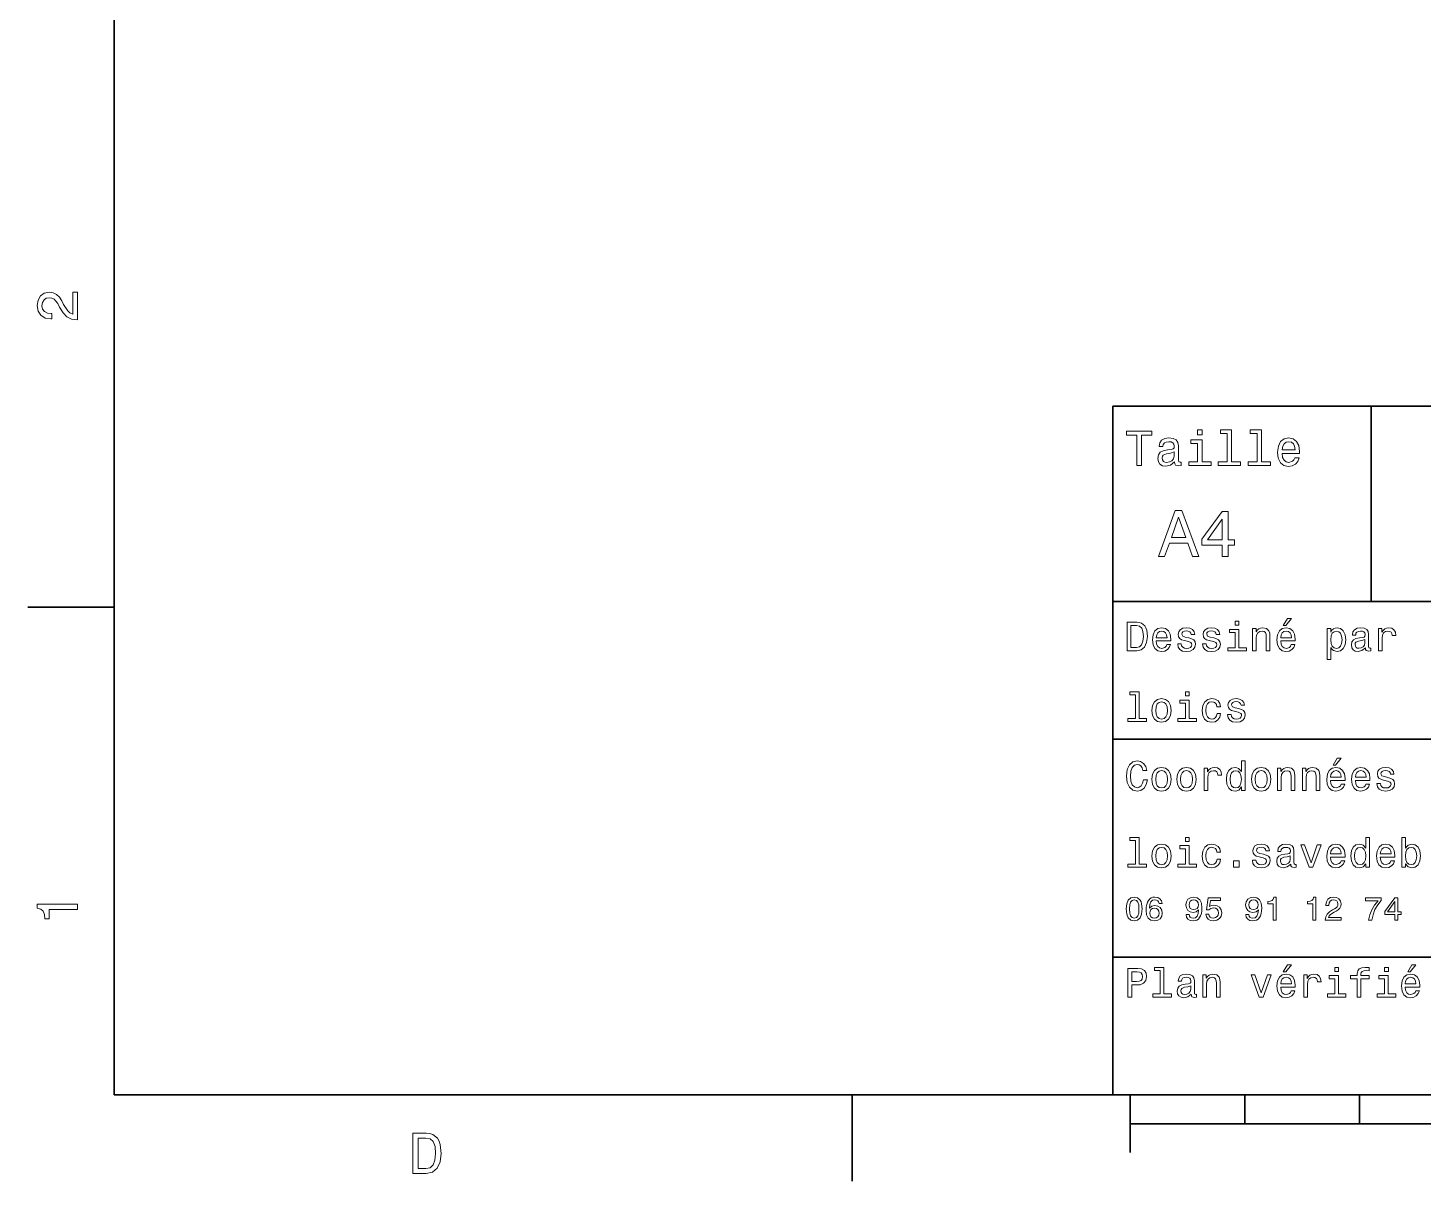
# Model space of a CAD drawing. Extents: x 0 to 297, y 0 to 210.
# Drawn here: x 2.5 to 124, y 2.5 to 103 of the extents above; entities that cross this region are included whole.
import ezdxf

# ---------------------------------------------------------------- set-up
doc = ezdxf.new("R2010")
doc.units = 0

msp = doc.modelspace()

# ---------------------------------------------------------------- linework, layer by layer
at = {"color": 7, "lineweight": 35}
for p, q in [((10, 200), (10, 10)), ((97, 10), (97, 70)), ((97, 70), (287, 70)), ((97, 53), (162, 53)), ((97, 41), (162, 41)), ((97, 22), (162, 22)), ((10, 10), (287, 10)), ((97, 10), (287, 10)), ((98.5, 7.5), (198.5, 7.5))]:
    msp.add_line(p, q, dxfattribs=at)
at = {"color": 7, "lineweight": 35, "ltscale": 0.425}
msp.add_line((119.5, 53), (119.5, 70), dxfattribs=at)
at = {"color": 7, "lineweight": 35, "ltscale": 0.1875}
for p, q in [((10, 52.5), (2.5, 52.5)), ((74.300003, 10), (74.300003, 2.5))]:
    msp.add_line(p, q, dxfattribs=at)
at = {"color": 7, "lineweight": 35, "ltscale": 0.125}
msp.add_line((98.5, 10), (98.5, 5), dxfattribs=at)
at = {"color": 7, "lineweight": 35, "ltscale": 0.0625}
for p, q in [((108.5, 10), (108.5, 7.5)), ((118.5, 10), (118.5, 7.5))]:
    msp.add_line(p, q, dxfattribs=at)
at = {"color": 7, "lineweight": 13}
for points in [[(6.833213, 77.519447), (6.833213, 79.925072), (6.399496, 79.925072), (6.399496, 78.023773), (6.162464, 78.129684), (5.965778, 78.311241), (5.607709, 78.871033), (5.456412, 79.168587), (5.239553, 79.501442), (4.987392, 79.738472), (4.689842, 79.874641), (4.351945, 79.925072), (3.928314, 79.839333), (3.595461, 79.602303), (3.383646, 79.239189), (3.307997, 78.770172), (3.393732, 78.286018), (3.630764, 77.91787), (4.009006, 77.680832), (4.508286, 77.600143), (4.578891, 77.600143), (4.578891, 78.059074), (4.538545, 78.059074), (4.195605, 78.104462), (3.943444, 78.240631), (3.782061, 78.457489), (3.726585, 78.744957), (3.777017, 79.03746), (3.903098, 79.254318), (4.099784, 79.395531), (4.346902, 79.445961), (4.578891, 79.41066), (4.775577, 79.314842), (4.947046, 79.153458), (5.098343, 78.931557), (5.259727, 78.634003), (5.572406, 78.139771), (5.90526, 77.791786), (6.308718, 77.585014), (6.818084, 77.519447)], [(99.102303, 64.837173), (99.5, 64.837173), (99.5, 67.47406), (100.407784, 67.47406), (100.407784, 67.837173), (98.190201, 67.837173), (98.190201, 67.47406), (99.102303, 67.47406)], [(102.387611, 65.139771), (102.387611, 65.126801), (102.409225, 64.979828), (102.47406, 64.876076), (102.746399, 64.793945), (102.958214, 64.828529), (102.958214, 65.122475), (102.867432, 65.109505), (102.746399, 65.165703), (102.724785, 65.338615), (102.724785, 66.540344), (102.672913, 66.84726), (102.521614, 67.0634), (102.257927, 67.193085), (101.886169, 67.240631), (101.523056, 67.188759), (101.255043, 67.041786), (101.086456, 66.812675), (101.030258, 66.510086), (101.030258, 66.484146), (101.371758, 66.484146), (101.402016, 66.665703), (101.497116, 66.795387), (101.65274, 66.873199), (101.873199, 66.903458), (102.085014, 66.881844), (102.236313, 66.817001), (102.327087, 66.704605), (102.357346, 66.548988), (102.340057, 66.367432), (102.270897, 66.276657), (102.097984, 66.233429), (101.773773, 66.198845), (101.402016, 66.121033), (101.138329, 65.982704), (100.982712, 65.766571), (100.935158, 65.446686), (100.978386, 65.161385), (101.112389, 64.949562), (101.328529, 64.815559), (101.626801, 64.768013), (102.028816, 64.858788)], [(104.773773, 65.157059), (104.773773, 67.080688), (103.796829, 67.080688), (103.796829, 66.756485), (104.393372, 66.756485), (104.393372, 65.157059), (103.615273, 65.157059), (103.615273, 64.837173), (105.560516, 64.837173), (105.560516, 65.157059)], [(104.786743, 67.940918), (104.384727, 67.940918), (104.384727, 67.508644), (104.786743, 67.508644)], [(106.969742, 67.621033), (106.969742, 65.157059), (106.187317, 65.157059), (106.187317, 64.837173), (108.128242, 64.837173), (108.128242, 65.157059), (107.350143, 65.157059), (107.350143, 67.940918), (106.373199, 67.940918), (106.373199, 67.621033)], [(109.572044, 67.621033), (109.572044, 65.157059), (108.789627, 65.157059), (108.789627, 64.837173), (110.730545, 64.837173), (110.730545, 65.157059), (109.952454, 65.157059), (109.952454, 67.940918), (108.975502, 67.940918), (108.975502, 67.621033)], [(111.750717, 65.887604), (113.272339, 65.887604), (113.276657, 66.064842), (113.207497, 66.561958), (113.017288, 66.933716), (112.714699, 67.158501), (112.312683, 67.240631), (111.919312, 67.154175), (111.616714, 66.912102), (111.422188, 66.51873), (111.353027, 66), (111.41787, 65.4683), (111.612396, 65.079247), (111.91066, 64.837173), (112.299713, 64.755043), (112.636887, 64.811234), (112.913544, 64.958214), (113.116714, 65.191643), (113.233429, 65.502876), (112.857346, 65.502876), (112.779541, 65.329971), (112.667145, 65.200287), (112.34726, 65.096542), (112.100868, 65.144089), (111.914986, 65.295387), (111.793945, 65.541786), (111.750717, 65.874634)], [(111.750717, 66.207489), (111.798271, 66.50576), (111.914986, 66.726219), (112.092216, 66.860229), (112.325653, 66.907776), (112.554756, 66.860229), (112.731987, 66.726219), (112.840057, 66.50576), (112.878967, 66.207489)], [(102.344383, 65.649857), (102.292511, 65.425072), (102.154182, 65.252159), (101.946686, 65.139771), (101.691643, 65.100861), (101.527374, 65.122475), (101.41066, 65.191643), (101.337173, 65.312675), (101.315559, 65.481262), (101.332855, 65.632561), (101.402016, 65.740631), (101.678673, 65.861671), (102.028816, 65.913544), (102.344383, 66.017288)], [(100.982712, 56.9049), (101.51297, 56.9049), (101.933716, 58.080692), (103.530258, 58.080692), (103.951012, 56.9049), (104.492798, 56.9049), (103.028816, 60.910664), (102.440926, 60.910664)], [(106.521614, 56.9049), (107.040344, 56.9049), (107.040344, 57.896255), (107.610954, 57.896255), (107.610954, 58.357349), (107.040344, 58.357349), (107.040344, 60.818443), (106.515854, 60.818443), (104.763687, 58.403458), (104.763687, 57.896255), (106.521614, 57.896255)], [(102.118156, 58.570606), (102.734871, 60.334293), (103.351585, 58.570606)], [(105.247841, 58.357349), (106.521614, 60.149857), (106.521614, 58.357349)], [(99.080688, 51.190563), (98.248558, 51.190563), (98.248558, 48.690563), (99.080688, 48.690563), (99.473343, 48.769814), (99.765129, 49.011169), (99.945244, 49.40382), (100.010086, 49.940563), (99.952446, 50.488113), (99.880402, 50.70425), (99.779541, 50.877163), (99.487755, 51.111313), (99.296829, 51.168949)], [(107.992798, 51.27702), (107.657784, 51.27702), (107.657784, 50.916786), (107.992798, 50.916786)], [(111.84726, 50.88797), (112.059799, 50.88797), (112.560516, 51.500362), (112.207489, 51.500362)], [(99.055473, 50.891571), (99.329254, 50.837536), (99.516571, 50.671829), (99.628242, 50.376442), (99.664268, 49.940563), (99.624641, 49.519093), (99.51297, 49.223705), (99.322044, 49.047192), (99.055473, 48.989555), (98.583572, 48.989555), (98.583572, 50.891571)], [(100.784584, 49.565922), (102.052597, 49.565922), (102.056198, 49.713619), (101.998558, 50.127884), (101.840057, 50.437683), (101.587898, 50.625), (101.252884, 50.693443), (100.925072, 50.621399), (100.672913, 50.41967), (100.510803, 50.091862), (100.453171, 49.659584), (100.507202, 49.216499), (100.669312, 48.892292), (100.91787, 48.690563), (101.242073, 48.62212), (101.523056, 48.668949), (101.753601, 48.791428), (101.922913, 48.98595), (102.020172, 49.245319), (101.706772, 49.245319), (101.64193, 49.101227), (101.548271, 48.993156), (101.2817, 48.9067), (101.07637, 48.946327), (100.921471, 49.072407), (100.820602, 49.27774), (100.784584, 49.555115)], [(100.784584, 49.832493), (100.824211, 50.081055), (100.921471, 50.264771), (101.069168, 50.376442), (101.263687, 50.416069), (101.454613, 50.376442), (101.602303, 50.264771), (101.69236, 50.081055), (101.724785, 49.832493)], [(103.623199, 49.818085), (103.317001, 49.890129), (103.090057, 49.972984), (103.014412, 50.142292), (103.036026, 50.261169), (103.111671, 50.347622), (103.234146, 50.401657), (103.41066, 50.423271), (103.579971, 50.401657), (103.713257, 50.336815), (103.799713, 50.239555), (103.835732, 50.109871), (104.145531, 50.109871), (104.145531, 50.117077), (104.091499, 50.351227), (103.943802, 50.534943), (103.713257, 50.650219), (103.41066, 50.693443), (103.104469, 50.650219), (102.881126, 50.531342), (102.740631, 50.354828), (102.697403, 50.131485), (102.729828, 49.915348), (102.830688, 49.76405), (102.996399, 49.655983), (103.237755, 49.580334), (103.590775, 49.493877), (103.806915, 49.40382), (103.864555, 49.331772), (103.886169, 49.223705), (103.853745, 49.09042), (103.767288, 48.989555), (103.626801, 48.924713), (103.439484, 48.903099), (103.241356, 48.924713), (103.09726, 49.000362), (103, 49.122841), (102.960373, 49.292149), (102.654175, 49.292149), (102.704613, 49.003963), (102.852303, 48.795029), (103.086456, 48.668949), (103.41066, 48.62212), (103.749283, 48.668949), (103.997841, 48.795029), (104.149139, 48.996758), (104.203171, 49.259727), (104.163544, 49.486671), (104.051872, 49.641571), (103.868156, 49.742435)], [(105.791786, 49.818085), (105.485588, 49.890129), (105.258644, 49.972984), (105.182999, 50.142292), (105.204613, 50.261169), (105.280258, 50.347622), (105.40274, 50.401657), (105.579254, 50.423271), (105.748558, 50.401657), (105.881844, 50.336815), (105.9683, 50.239555), (106.004326, 50.109871), (106.314117, 50.109871), (106.314117, 50.117077), (106.260086, 50.351227), (106.112396, 50.534943), (105.881844, 50.650219), (105.579254, 50.693443), (105.273056, 50.650219), (105.049713, 50.531342), (104.909225, 50.354828), (104.865997, 50.131485), (104.898415, 49.915348), (104.999283, 49.76405), (105.164986, 49.655983), (105.406342, 49.580334), (105.759369, 49.493877), (105.975502, 49.40382), (106.033142, 49.331772), (106.054756, 49.223705), (106.022339, 49.09042), (105.935883, 48.989555), (105.795387, 48.924713), (105.60807, 48.903099), (105.409943, 48.924713), (105.265854, 49.000362), (105.168587, 49.122841), (105.12896, 49.292149), (104.822769, 49.292149), (104.873199, 49.003963), (105.020897, 48.795029), (105.255043, 48.668949), (105.579254, 48.62212), (105.91787, 48.668949), (106.166428, 48.795029), (106.317726, 48.996758), (106.371758, 49.259727), (106.33213, 49.486671), (106.220459, 49.641571), (106.036743, 49.742435)], [(107.981987, 48.957134), (107.981987, 50.560158), (107.16787, 50.560158), (107.16787, 50.289986), (107.664986, 50.289986), (107.664986, 48.957134), (107.016571, 48.957134), (107.016571, 48.690563), (108.637611, 48.690563), (108.637611, 48.957134)], [(109.181557, 48.690563), (109.498558, 48.690563), (109.498558, 49.807278), (109.530983, 50.063042), (109.635445, 50.250362), (109.797546, 50.365635), (110.013687, 50.408863), (110.1866, 50.372841), (110.29467, 50.275578), (110.348701, 50.113472), (110.366714, 49.897335), (110.366714, 48.690563), (110.683716, 48.690563), (110.683716, 49.962177), (110.669312, 50.217941), (110.604469, 50.430477), (110.39193, 50.625), (110.060516, 50.693443), (109.876801, 50.668228), (109.721901, 50.599785), (109.588615, 50.484512), (109.484146, 50.329613), (109.484146, 50.625), (109.181557, 50.625)], [(111.627518, 49.565922), (112.895531, 49.565922), (112.899132, 49.713619), (112.841499, 50.127884), (112.682999, 50.437683), (112.430832, 50.625), (112.095825, 50.693443), (111.768013, 50.621399), (111.515854, 50.41967), (111.353745, 50.091862), (111.296112, 49.659584), (111.350143, 49.216499), (111.512245, 48.892292), (111.760803, 48.690563), (112.085014, 48.62212), (112.365997, 48.668949), (112.596542, 48.791428), (112.765854, 48.98595), (112.863113, 49.245319), (112.549713, 49.245319), (112.484871, 49.101227), (112.391212, 48.993156), (112.124641, 48.9067), (111.919312, 48.946327), (111.764412, 49.072407), (111.663544, 49.27774), (111.627518, 49.555115)], [(111.627518, 49.832493), (111.667145, 50.081055), (111.764412, 50.264771), (111.912102, 50.376442), (112.106628, 50.416069), (112.297546, 50.376442), (112.445244, 50.264771), (112.535301, 50.081055), (112.567726, 49.832493)], [(115.986313, 50.326012), (115.986313, 50.625), (115.669312, 50.625), (115.669312, 47.941284), (115.986313, 47.941284), (115.986313, 48.98595), (116.097984, 48.816643), (116.22406, 48.704971), (116.541069, 48.62212), (116.843658, 48.690563), (117.081413, 48.895893), (117.236313, 49.2201), (117.293945, 49.659584), (117.236313, 50.095463), (117.081413, 50.41967), (116.843658, 50.621399), (116.541069, 50.693443), (116.368156, 50.671829), (116.220459, 50.603386), (116.094383, 50.488113)], [(116.48703, 48.9067), (116.274498, 48.953533), (116.119598, 49.097622), (116.022339, 49.331772), (115.989914, 49.659584), (116.022339, 49.983791), (116.119598, 50.217941), (116.274498, 50.358429), (116.48703, 50.408863), (116.681557, 50.358429), (116.836456, 50.21434), (116.933716, 49.98019), (116.969742, 49.659584), (116.933716, 49.335377), (116.836456, 49.097622), (116.681557, 48.953533)], [(119.005043, 48.942726), (119.005043, 48.931919), (119.023056, 48.809441), (119.077087, 48.722984), (119.304031, 48.654541), (119.480545, 48.683357), (119.480545, 48.928314), (119.4049, 48.917507), (119.304031, 48.96434), (119.286026, 49.108429), (119.286026, 50.109871), (119.242798, 50.365635), (119.116714, 50.54575), (118.896973, 50.65382), (118.587173, 50.693443), (118.284584, 50.650219), (118.061241, 50.52774), (117.920746, 50.336815), (117.873917, 50.084656), (117.873917, 50.063042), (118.158501, 50.063042), (118.183716, 50.21434), (118.26297, 50.322407), (118.392654, 50.387249), (118.57637, 50.412464), (118.752884, 50.394455), (118.878967, 50.34042), (118.954613, 50.246758), (118.979828, 50.117077), (118.965416, 49.965778), (118.907784, 49.890129), (118.763687, 49.854107), (118.493515, 49.825291), (118.183716, 49.760448), (117.963974, 49.645176), (117.834297, 49.465057), (117.79467, 49.19849), (117.830688, 48.960735), (117.942368, 48.784222), (118.122482, 48.67255), (118.37104, 48.632927), (118.706055, 48.708576)], [(120.143372, 48.690563), (120.460373, 48.690563), (120.460373, 49.796471), (120.492798, 50.063042), (120.590057, 50.253963), (120.748558, 50.369236), (120.961098, 50.408863), (121.119598, 50.383648), (121.238472, 50.3116), (121.310516, 50.189121), (121.335739, 50.023415), (121.656342, 50.023415), (121.613113, 50.315205), (121.49424, 50.524136), (121.296112, 50.650219), (121.02594, 50.693443), (120.842224, 50.664627), (120.683716, 50.592579), (120.543228, 50.4701), (120.431557, 50.304398), (120.431557, 50.625), (120.143372, 50.625)], [(118.969025, 49.367798), (118.925797, 49.180477), (118.810516, 49.036385), (118.637611, 48.942726), (118.425072, 48.910305), (118.288185, 48.928314), (118.190926, 48.98595), (118.129684, 49.086815), (118.111671, 49.227306), (118.126083, 49.353386), (118.183716, 49.443443), (118.414268, 49.544312), (118.706055, 49.587536), (118.969025, 49.673992)], [(98.969017, 44.850864), (98.969017, 42.79755), (98.317001, 42.79755), (98.317001, 42.530979), (99.934441, 42.530979), (99.934441, 42.79755), (99.286026, 42.79755), (99.286026, 45.117435), (98.471901, 45.117435), (98.471901, 44.850864)], [(103.655617, 45.117435), (103.320602, 45.117435), (103.320602, 44.757202), (103.655617, 44.757202)], [(100.413544, 43.496399), (100.471184, 43.056915), (100.636887, 42.732708), (100.899857, 42.530979), (101.252884, 42.462536), (101.602303, 42.530979), (101.865273, 42.729107), (102.030983, 43.053314), (102.092216, 43.496399), (102.030983, 43.935879), (101.865273, 44.263687), (101.602303, 44.461815), (101.252884, 44.533859), (100.899857, 44.461815), (100.636887, 44.260086), (100.471184, 43.935879)], [(100.737755, 43.5), (100.770172, 43.824207), (100.87104, 44.058357), (101.033142, 44.20245), (101.252884, 44.25288), (101.469017, 44.20245), (101.631126, 44.061958), (101.731987, 43.824207), (101.768013, 43.5), (101.731987, 43.172188), (101.631126, 42.934437), (101.469017, 42.790344), (101.252884, 42.743515), (101.033142, 42.790344), (100.87104, 42.934437), (100.770172, 43.172188)], [(103.644814, 42.79755), (103.644814, 44.400574), (102.830688, 44.400574), (102.830688, 44.130402), (103.327812, 44.130402), (103.327812, 42.79755), (102.679398, 42.79755), (102.679398, 42.530979), (104.30043, 42.530979), (104.30043, 42.79755)], [(106.07637, 43.824207), (106.389771, 43.824207), (106.324928, 44.112392), (106.170029, 44.339336), (105.928673, 44.479828), (105.615273, 44.533859), (105.269455, 44.461815), (105.006485, 44.260086), (104.840775, 43.932278), (104.783142, 43.492794), (104.837173, 43.056915), (104.999283, 42.732708), (105.255043, 42.530979), (105.604469, 42.462536), (105.914268, 42.516571), (106.155617, 42.667866), (106.321327, 42.905621), (106.393372, 43.222622), (106.090775, 43.222622), (106.036743, 43.020893), (105.935883, 42.869595), (105.791786, 42.775936), (105.615273, 42.747116), (105.395531, 42.793949), (105.23703, 42.938038), (105.139771, 43.172188), (105.107346, 43.503601), (105.139771, 43.827808), (105.240631, 44.061958), (105.40274, 44.206051), (105.615273, 44.256485), (105.802597, 44.224064), (105.943085, 44.141209), (106.036743, 44.004322)], [(107.960373, 43.658501), (107.654175, 43.730545), (107.427231, 43.8134), (107.351585, 43.982708), (107.373199, 44.101585), (107.448845, 44.188038), (107.571327, 44.242073), (107.747841, 44.263687), (107.917145, 44.242073), (108.05043, 44.177231), (108.136887, 44.079971), (108.172913, 43.950287), (108.482712, 43.950287), (108.482712, 43.957493), (108.428673, 44.191643), (108.280983, 44.375359), (108.05043, 44.490635), (107.747841, 44.533859), (107.441643, 44.490635), (107.2183, 44.371758), (107.077812, 44.195244), (107.034584, 43.971901), (107.067001, 43.755764), (107.16787, 43.604465), (107.333572, 43.496399), (107.574928, 43.42075), (107.927956, 43.334293), (108.144089, 43.244236), (108.201729, 43.172188), (108.223343, 43.064121), (108.190926, 42.930836), (108.104469, 42.829971), (107.963974, 42.765129), (107.776657, 42.743515), (107.578529, 42.765129), (107.434441, 42.840778), (107.337173, 42.963257), (107.297546, 43.132565), (106.991356, 43.132565), (107.041786, 42.844379), (107.189484, 42.635445), (107.42363, 42.509365), (107.747841, 42.462536), (108.086456, 42.509365), (108.335014, 42.635445), (108.486313, 42.837173), (108.540344, 43.100143), (108.500717, 43.327087), (108.389053, 43.481987), (108.20533, 43.582851)], [(99.66787, 37.460373), (99.595818, 37.15778), (99.476944, 36.941643), (99.311241, 36.808357), (99.116714, 36.765129), (98.882568, 36.829971), (98.698845, 37.024494), (98.57637, 37.341499), (98.536743, 37.780979), (98.57637, 38.216858), (98.695244, 38.537464), (98.87896, 38.731987), (99.116714, 38.80043), (99.289627, 38.764408), (99.437317, 38.663544), (99.552597, 38.501442), (99.631844, 38.278099), (99.97406, 38.278099), (99.865997, 38.620316), (99.678673, 38.879681), (99.422913, 39.041786), (99.116714, 39.099422), (98.734871, 39.009365), (98.443085, 38.757202), (98.25576, 38.342937), (98.190926, 37.780979), (98.25576, 37.219021), (98.443085, 36.804756), (98.734871, 36.548992), (99.116714, 36.462536), (99.451729, 36.530979), (99.721901, 36.721901), (99.912827, 37.035301), (100.013687, 37.460373)], [(108.201729, 36.829971), (108.201729, 36.530979), (108.51873, 36.530979), (108.51873, 39.117435), (108.20533, 39.117435), (108.20533, 38.170029), (107.963974, 38.443802), (107.816284, 38.508644), (107.646973, 38.533859), (107.340775, 38.461815), (107.103027, 38.260086), (106.948128, 37.935879), (106.894089, 37.5), (106.948128, 37.064121), (107.103027, 36.736309), (107.340775, 36.530979), (107.646973, 36.462536), (107.816284, 36.487751), (107.967575, 36.552593)], [(116.184441, 38.728386), (116.396973, 38.728386), (116.897697, 39.340778), (116.54467, 39.340778)], [(100.413544, 37.496399), (100.471184, 37.056915), (100.636887, 36.732708), (100.899857, 36.530979), (101.252884, 36.462536), (101.602303, 36.530979), (101.865273, 36.729107), (102.030983, 37.053314), (102.092216, 37.496399), (102.030983, 37.935879), (101.865273, 38.263687), (101.602303, 38.461815), (101.252884, 38.533859), (100.899857, 38.461815), (100.636887, 38.260086), (100.471184, 37.935879)], [(100.737755, 37.5), (100.770172, 37.824207), (100.87104, 38.058357), (101.033142, 38.20245), (101.252884, 38.25288), (101.469017, 38.20245), (101.631126, 38.061958), (101.731987, 37.824207), (101.768013, 37.5), (101.731987, 37.172188), (101.631126, 36.934437), (101.469017, 36.790344), (101.252884, 36.743515), (101.033142, 36.790344), (100.87104, 36.934437), (100.770172, 37.172188)], [(102.58213, 37.496399), (102.639771, 37.056915), (102.805473, 36.732708), (103.068443, 36.530979), (103.421471, 36.462536), (103.770897, 36.530979), (104.033859, 36.729107), (104.19957, 37.053314), (104.260803, 37.496399), (104.19957, 37.935879), (104.033859, 38.263687), (103.770897, 38.461815), (103.421471, 38.533859), (103.068443, 38.461815), (102.805473, 38.260086), (102.639771, 37.935879)], [(102.906342, 37.5), (102.938759, 37.824207), (103.039627, 38.058357), (103.201729, 38.20245), (103.421471, 38.25288), (103.637611, 38.20245), (103.799713, 38.061958), (103.900574, 37.824207), (103.9366, 37.5), (103.900574, 37.172188), (103.799713, 36.934437), (103.637611, 36.790344), (103.421471, 36.743515), (103.201729, 36.790344), (103.039627, 36.934437), (102.938759, 37.172188)], [(104.963257, 36.530979), (105.280258, 36.530979), (105.280258, 37.636887), (105.312683, 37.903458), (105.409943, 38.094379), (105.568443, 38.209652), (105.780983, 38.249279), (105.939484, 38.224064), (106.058357, 38.152016), (106.130402, 38.029537), (106.155617, 37.863831), (106.476227, 37.863831), (106.432999, 38.155621), (106.314117, 38.364552), (106.115997, 38.490635), (105.845825, 38.533859), (105.662102, 38.505043), (105.503601, 38.432995), (105.363113, 38.310516), (105.251442, 38.144814), (105.251442, 38.465416), (104.963257, 38.465416)], [(107.701012, 38.249279), (107.909943, 38.198845), (108.068443, 38.058357), (108.162102, 37.824207), (108.198128, 37.5), (108.162102, 37.172188), (108.068443, 36.938038), (107.909943, 36.793949), (107.701012, 36.747116), (107.502884, 36.793949), (107.351585, 36.938038), (107.250717, 37.175793), (107.2183, 37.5), (107.250717, 37.820606), (107.351585, 38.054756), (107.502884, 38.198845)], [(109.087898, 37.496399), (109.145531, 37.056915), (109.311241, 36.732708), (109.574203, 36.530979), (109.927231, 36.462536), (110.276657, 36.530979), (110.539627, 36.729107), (110.70533, 37.053314), (110.766571, 37.496399), (110.70533, 37.935879), (110.539627, 38.263687), (110.276657, 38.461815), (109.927231, 38.533859), (109.574203, 38.461815), (109.311241, 38.260086), (109.145531, 37.935879)], [(109.412102, 37.5), (109.444527, 37.824207), (109.545387, 38.058357), (109.707489, 38.20245), (109.927231, 38.25288), (110.143372, 38.20245), (110.305473, 38.061958), (110.406342, 37.824207), (110.44236, 37.5), (110.406342, 37.172188), (110.305473, 36.934437), (110.143372, 36.790344), (109.927231, 36.743515), (109.707489, 36.790344), (109.545387, 36.934437), (109.444527, 37.172188)], [(111.350143, 36.530979), (111.667145, 36.530979), (111.667145, 37.647694), (111.69957, 37.903458), (111.804031, 38.090778), (111.966141, 38.206051), (112.182274, 38.249279), (112.355186, 38.213257), (112.463257, 38.115993), (112.517288, 37.953888), (112.535301, 37.737751), (112.535301, 36.530979), (112.852303, 36.530979), (112.852303, 37.802593), (112.837898, 38.058357), (112.773056, 38.270893), (112.560516, 38.465416), (112.229103, 38.533859), (112.045387, 38.508644), (111.890488, 38.440201), (111.757202, 38.324928), (111.65274, 38.170029), (111.65274, 38.465416), (111.350143, 38.465416)], [(113.51873, 36.530979), (113.835732, 36.530979), (113.835732, 37.647694), (113.868156, 37.903458), (113.972626, 38.090778), (114.134727, 38.206051), (114.350861, 38.249279), (114.523773, 38.213257), (114.631844, 38.115993), (114.685883, 37.953888), (114.703888, 37.737751), (114.703888, 36.530979), (115.020889, 36.530979), (115.020889, 37.802593), (115.006485, 38.058357), (114.941643, 38.270893), (114.729111, 38.465416), (114.39769, 38.533859), (114.213974, 38.508644), (114.059082, 38.440201), (113.925789, 38.324928), (113.821327, 38.170029), (113.821327, 38.465416), (113.51873, 38.465416)], [(115.964699, 37.406338), (117.232712, 37.406338), (117.236313, 37.554035), (117.178673, 37.9683), (117.020172, 38.278099), (116.768013, 38.465416), (116.432999, 38.533859), (116.105186, 38.461815), (115.853027, 38.260086), (115.690918, 37.932278), (115.633286, 37.5), (115.687317, 37.056915), (115.849426, 36.732708), (116.097984, 36.530979), (116.422188, 36.462536), (116.703171, 36.509365), (116.933716, 36.631844), (117.103027, 36.826366), (117.200287, 37.085735), (116.886887, 37.085735), (116.822044, 36.941643), (116.728386, 36.833572), (116.461815, 36.747116), (116.256485, 36.786743), (116.101585, 36.912823), (116.000717, 37.118156), (115.964699, 37.395531)], [(115.964699, 37.672909), (116.004318, 37.921471), (116.101585, 38.105186), (116.249283, 38.216858), (116.443802, 38.256485), (116.634727, 38.216858), (116.782425, 38.105186), (116.872482, 37.921471), (116.9049, 37.672909)], [(118.133286, 37.406338), (119.401299, 37.406338), (119.4049, 37.554035), (119.34726, 37.9683), (119.188766, 38.278099), (118.9366, 38.465416), (118.601585, 38.533859), (118.273773, 38.461815), (118.021614, 38.260086), (117.859512, 37.932278), (117.801872, 37.5), (117.855911, 37.056915), (118.018013, 36.732708), (118.266571, 36.530979), (118.590775, 36.462536), (118.871758, 36.509365), (119.10231, 36.631844), (119.271614, 36.826366), (119.368881, 37.085735), (119.055481, 37.085735), (118.990631, 36.941643), (118.896973, 36.833572), (118.630402, 36.747116), (118.425072, 36.786743), (118.270172, 36.912823), (118.169312, 37.118156), (118.133286, 37.395531)], [(118.133286, 37.672909), (118.172913, 37.921471), (118.270172, 38.105186), (118.41787, 38.216858), (118.612396, 38.256485), (118.803314, 38.216858), (118.951012, 38.105186), (119.041069, 37.921471), (119.073486, 37.672909)], [(120.971901, 37.658501), (120.66571, 37.730545), (120.438766, 37.8134), (120.363113, 37.982708), (120.384727, 38.101585), (120.460373, 38.188038), (120.582855, 38.242073), (120.759369, 38.263687), (120.92868, 38.242073), (121.061966, 38.177231), (121.148415, 38.079971), (121.184441, 37.950287), (121.49424, 37.950287), (121.49424, 37.957493), (121.440201, 38.191643), (121.292511, 38.375359), (121.061966, 38.490635), (120.759369, 38.533859), (120.453171, 38.490635), (120.229828, 38.371758), (120.08934, 38.195244), (120.046112, 37.971901), (120.078529, 37.755764), (120.179398, 37.604465), (120.3451, 37.496399), (120.586456, 37.42075), (120.939484, 37.334293), (121.155624, 37.244236), (121.213257, 37.172188), (121.234871, 37.064121), (121.202454, 36.930836), (121.115997, 36.829971), (120.97551, 36.765129), (120.788185, 36.743515), (120.590057, 36.765129), (120.445969, 36.840778), (120.348709, 36.963257), (120.309082, 37.132565), (120.002884, 37.132565), (120.053314, 36.844379), (120.201012, 36.635445), (120.435158, 36.509365), (120.759369, 36.462536), (121.097984, 36.509365), (121.346542, 36.635445), (121.497841, 36.837173), (121.551872, 37.100143), (121.512253, 37.327087), (121.400574, 37.481987), (121.216858, 37.582851)], [(98.969017, 32.170029), (98.969017, 30.116714), (98.317001, 30.116714), (98.317001, 29.850143), (99.934441, 29.850143), (99.934441, 30.116714), (99.286026, 30.116714), (99.286026, 32.4366), (98.471901, 32.4366), (98.471901, 32.170029)], [(100.413544, 30.815561), (100.471184, 30.37608), (100.636887, 30.051872), (100.899857, 29.850143), (101.252884, 29.7817), (101.602303, 29.850143), (101.865273, 30.048271), (102.030983, 30.372478), (102.092216, 30.815561), (102.030983, 31.255043), (101.865273, 31.582851), (101.602303, 31.780979), (101.252884, 31.853025), (100.899857, 31.780979), (100.636887, 31.57925), (100.471184, 31.255043)], [(103.644814, 30.116714), (103.644814, 31.71974), (102.830688, 31.71974), (102.830688, 31.449568), (103.327812, 31.449568), (103.327812, 30.116714), (102.679398, 30.116714), (102.679398, 29.850143), (104.30043, 29.850143), (104.30043, 30.116714)], [(103.655617, 32.4366), (103.320602, 32.4366), (103.320602, 32.076366), (103.655617, 32.076366)], [(106.07637, 31.143372), (106.389771, 31.143372), (106.324928, 31.431555), (106.170029, 31.658501), (105.928673, 31.79899), (105.615273, 31.853025), (105.269455, 31.780979), (105.006485, 31.57925), (104.840775, 31.25144), (104.783142, 30.811958), (104.837173, 30.37608), (104.999283, 30.051872), (105.255043, 29.850143), (105.604469, 29.7817), (105.914268, 29.835733), (106.155617, 29.987032), (106.321327, 30.224783), (106.393372, 30.541786), (106.090775, 30.541786), (106.036743, 30.340057), (105.935883, 30.188761), (105.791786, 30.0951), (105.615273, 30.066282), (105.395531, 30.113111), (105.23703, 30.257204), (105.139771, 30.491354), (105.107346, 30.822765), (105.139771, 31.146973), (105.240631, 31.381123), (105.40274, 31.525215), (105.615273, 31.575647), (105.802597, 31.543226), (105.943085, 31.460375), (106.036743, 31.323486)], [(110.12896, 30.977665), (109.822769, 31.049711), (109.595825, 31.132565), (109.520172, 31.301872), (109.541786, 31.420748), (109.617432, 31.507204), (109.739914, 31.561239), (109.916428, 31.582851), (110.085732, 31.561239), (110.219017, 31.496397), (110.305473, 31.399136), (110.341499, 31.269451), (110.651299, 31.269451), (110.651299, 31.276657), (110.59726, 31.510807), (110.44957, 31.694523), (110.219017, 31.809797), (109.916428, 31.853025), (109.610229, 31.809797), (109.386887, 31.690922), (109.246399, 31.514408), (109.203171, 31.291065), (109.235588, 31.074928), (109.336456, 30.92363), (109.502159, 30.815561), (109.743515, 30.739912), (110.096542, 30.653458), (110.312683, 30.5634), (110.370316, 30.491354), (110.39193, 30.383286), (110.359512, 30.25), (110.273056, 30.149136), (110.132568, 30.084293), (109.945244, 30.062679), (109.747116, 30.084293), (109.603027, 30.159943), (109.505768, 30.282419), (109.466141, 30.451729), (109.159943, 30.451729), (109.210373, 30.163544), (109.35807, 29.954611), (109.592216, 29.828529), (109.916428, 29.7817), (110.255043, 29.828529), (110.503601, 29.954611), (110.6549, 30.15634), (110.708931, 30.419308), (110.669312, 30.646254), (110.55764, 30.801151), (110.373917, 30.902016)], [(112.499283, 30.102304), (112.499283, 30.091497), (112.517288, 29.969019), (112.571327, 29.882565), (112.798271, 29.814121), (112.974785, 29.842939), (112.974785, 30.087896), (112.899132, 30.077089), (112.798271, 30.123919), (112.780258, 30.268011), (112.780258, 31.269451), (112.73703, 31.525215), (112.610947, 31.70533), (112.391212, 31.8134), (112.081413, 31.853025), (111.778816, 31.809797), (111.555473, 31.687319), (111.414986, 31.496397), (111.368156, 31.244236), (111.368156, 31.222622), (111.65274, 31.222622), (111.677956, 31.373919), (111.757202, 31.481987), (111.886887, 31.546829), (112.070602, 31.572046), (112.247116, 31.554033), (112.373199, 31.5), (112.448845, 31.40634), (112.47406, 31.276657), (112.459656, 31.125359), (112.402016, 31.049711), (112.257927, 31.013687), (111.987755, 30.984869), (111.677956, 30.920029), (111.458214, 30.804754), (111.328529, 30.62464), (111.288902, 30.358068), (111.324928, 30.120316), (111.4366, 29.943804), (111.616714, 29.832132), (111.865273, 29.792507), (112.200287, 29.868155)], [(114.098701, 29.850143), (114.433716, 29.850143), (115.139771, 31.784582), (114.811958, 31.784582), (114.268013, 30.224783), (113.713257, 31.784582), (113.381844, 31.784582)], [(115.964699, 30.725504), (117.232712, 30.725504), (117.236313, 30.873198), (117.178673, 31.287464), (117.020172, 31.597261), (116.768013, 31.784582), (116.432999, 31.853025), (116.105186, 31.780979), (115.853027, 31.57925), (115.690918, 31.25144), (115.633286, 30.819164), (115.687317, 30.37608), (115.849426, 30.051872), (116.097984, 29.850143), (116.422188, 29.7817), (116.703171, 29.828529), (116.933716, 29.951008), (117.103027, 30.145533), (117.200287, 30.404898), (116.886887, 30.404898), (116.822044, 30.260807), (116.728386, 30.152737), (116.461815, 30.066282), (116.256485, 30.105907), (116.101585, 30.231987), (116.000717, 30.437319), (115.964699, 30.714697)], [(119.04467, 30.149136), (119.04467, 29.850143), (119.361671, 29.850143), (119.361671, 32.4366), (119.048271, 32.4366), (119.048271, 31.489193), (118.806915, 31.762968), (118.659225, 31.827808), (118.489914, 31.853025), (118.183716, 31.780979), (117.945969, 31.57925), (117.791069, 31.255043), (117.73703, 30.819164), (117.791069, 30.383286), (117.945969, 30.055475), (118.183716, 29.850143), (118.489914, 29.7817), (118.659225, 29.806915), (118.810516, 29.871758)], [(120.301872, 30.725504), (121.569885, 30.725504), (121.573486, 30.873198), (121.515854, 31.287464), (121.357353, 31.597261), (121.105186, 31.784582), (120.770172, 31.853025), (120.442368, 31.780979), (120.190201, 31.57925), (120.028099, 31.25144), (119.970459, 30.819164), (120.024498, 30.37608), (120.1866, 30.051872), (120.435158, 29.850143), (120.759369, 29.7817), (121.040344, 29.828529), (121.270897, 29.951008), (121.440201, 30.145533), (121.537468, 30.404898), (121.224068, 30.404898), (121.159225, 30.260807), (121.065567, 30.152737), (120.798996, 30.066282), (120.593658, 30.105907), (120.438766, 30.231987), (120.337898, 30.437319), (120.301872, 30.714697)], [(122.492081, 30.149136), (122.726227, 29.871758), (123.046829, 29.7817), (123.349426, 29.850143), (123.590782, 30.055475), (123.742081, 30.383286), (123.799713, 30.819164), (123.742081, 31.255043), (123.587173, 31.57925), (123.349426, 31.780979), (123.046829, 31.853025), (122.729828, 31.759365), (122.600143, 31.644091), (122.492081, 31.489193), (122.492081, 32.4366), (122.175072, 32.4366), (122.175072, 29.850143), (122.492081, 29.850143)], [(100.737755, 30.819164), (100.770172, 31.143372), (100.87104, 31.377522), (101.033142, 31.521614), (101.252884, 31.572046), (101.469017, 31.521614), (101.631126, 31.381123), (101.731987, 31.143372), (101.768013, 30.819164), (101.731987, 30.491354), (101.631126, 30.253601), (101.469017, 30.109509), (101.252884, 30.062679), (101.033142, 30.109509), (100.87104, 30.253601), (100.770172, 30.491354)], [(107.510086, 29.850143), (108.007202, 29.850143), (108.007202, 30.386887), (107.510086, 30.386887)], [(112.463257, 30.527376), (112.420029, 30.340057), (112.304756, 30.195965), (112.131844, 30.102304), (111.919312, 30.069883), (111.782417, 30.087896), (111.685158, 30.145533), (111.623917, 30.246397), (111.605911, 30.386887), (111.620316, 30.512968), (111.677956, 30.603025), (111.908501, 30.70389), (112.200287, 30.747118), (112.463257, 30.833572)], [(115.964699, 30.992075), (116.004318, 31.240633), (116.101585, 31.424351), (116.249283, 31.536022), (116.443802, 31.575647), (116.634727, 31.536022), (116.782425, 31.424351), (116.872482, 31.240633), (116.9049, 30.992075)], [(118.543945, 31.568443), (118.752884, 31.518011), (118.911385, 31.377522), (119.005043, 31.143372), (119.041069, 30.819164), (119.005043, 30.491354), (118.911385, 30.257204), (118.752884, 30.113111), (118.543945, 30.066282), (118.345825, 30.113111), (118.194527, 30.257204), (118.093658, 30.494957), (118.061241, 30.819164), (118.093658, 31.139769), (118.194527, 31.373919), (118.345825, 31.518011)], [(120.301872, 30.992075), (120.341499, 31.240633), (120.438766, 31.424351), (120.586456, 31.536022), (120.780983, 31.575647), (120.971901, 31.536022), (121.119598, 31.424351), (121.209656, 31.240633), (121.242081, 30.992075)], [(123.47551, 30.819164), (123.439484, 30.494957), (123.342224, 30.257204), (123.187325, 30.113111), (122.992798, 30.066282), (122.780258, 30.113111), (122.625366, 30.257204), (122.528099, 30.491354), (122.495682, 30.819164), (122.528099, 31.143372), (122.625366, 31.377522), (122.780258, 31.518011), (122.992798, 31.568443), (123.187325, 31.518011), (123.342224, 31.373919), (123.439484, 31.139769)], [(98.172913, 26.201731), (98.216141, 25.749281), (98.351585, 25.426514), (98.567726, 25.230549), (98.867432, 25.167149), (99.164268, 25.230549), (99.380402, 25.426514), (99.51297, 25.749281), (99.559074, 26.201731), (99.51297, 26.651299), (99.458214, 26.829971), (99.380402, 26.976946), (99.164268, 27.172913), (98.867432, 27.239193), (98.567726, 27.172913), (98.351585, 26.974064), (98.216141, 26.651299)], [(98.44957, 26.201731), (98.472626, 26.550434), (98.54467, 26.801153), (98.674355, 26.948128), (98.867432, 27), (99.05764, 26.948128), (99.187317, 26.801153), (99.259369, 26.550434), (99.282417, 26.201731), (99.259369, 25.850145), (99.187317, 25.599424), (99.05764, 25.45245), (98.867432, 25.40346), (98.674355, 25.45245), (98.54467, 25.599424), (98.472626, 25.850145)], [(101.293945, 26.685881), (101.239197, 26.91931), (101.112389, 27.09222), (100.916428, 27.201731), (100.662827, 27.239193), (100.492798, 27.219021), (100.345825, 27.164267), (100.216141, 27.074928), (100.106628, 26.948128), (100.020172, 26.789627), (99.956772, 26.596542), (99.916428, 26.368877), (99.9049, 26.112392), (99.951012, 25.703171), (100.092216, 25.406342), (100.319885, 25.227667), (100.631126, 25.167149), (100.91066, 25.219021), (101.123917, 25.354467), (101.262245, 25.567724), (101.311241, 25.838617), (101.262245, 26.112392), (101.129684, 26.322767), (100.925072, 26.455332), (100.671471, 26.501442), (100.397697, 26.443806), (100.193085, 26.279539), (100.236313, 26.596542), (100.328529, 26.824209), (100.469742, 26.959656), (100.665703, 27.005764), (100.809799, 26.98271), (100.919312, 26.922192), (100.991356, 26.821327), (101.028816, 26.685881)], [(103.380402, 25.720463), (103.42363, 25.492796), (103.547546, 25.317003), (103.743515, 25.207495), (104.002884, 25.167149), (104.172913, 25.187321), (104.325645, 25.239195), (104.45533, 25.328531), (104.564842, 25.455332), (104.651299, 25.613834), (104.714699, 25.809799), (104.752159, 26.034584), (104.766571, 26.293949), (104.717575, 26.700289), (104.57637, 26.99712), (104.351585, 27.175793), (104.043228, 27.239193), (103.760803, 27.187321), (103.547546, 27.048992), (103.409225, 26.835735), (103.363113, 26.567724), (103.409225, 26.291067), (103.54467, 26.080692), (103.746399, 25.948128), (104.002884, 25.9049), (104.273773, 25.959656), (104.478386, 26.126802), (104.432274, 25.806917), (104.340057, 25.579252), (104.198845, 25.443806), (104.00576, 25.400578), (103.855911, 25.42075), (103.746399, 25.48415), (103.674355, 25.585016), (103.645531, 25.720463)], [(103.642654, 26.570606), (103.671471, 26.749281), (103.752159, 26.890491), (103.87896, 26.979828), (104.043228, 27.011528), (104.213257, 26.979828), (104.342941, 26.890491), (104.42363, 26.752163), (104.45533, 26.573488), (104.42363, 26.391932), (104.342941, 26.256485), (104.210373, 26.172913), (104.034584, 26.144093), (103.876083, 26.172913), (103.752159, 26.256485), (103.671471, 26.38905)], [(105.092216, 25.746399), (105.155617, 25.510088), (105.296829, 25.325649), (105.504326, 25.210375), (105.769455, 25.167149), (106.060516, 25.219021), (106.288185, 25.360231), (106.432274, 25.585016), (106.48703, 25.873199), (106.438042, 26.141211), (106.299713, 26.351585), (106.083572, 26.487032), (105.804031, 26.536024), (105.587898, 26.501442), (105.420746, 26.406342), (105.501442, 26.945246), (106.377518, 26.945246), (106.377518, 27.181557), (105.308357, 27.181557), (105.149857, 26.121038), (105.380402, 26.121038), (105.547546, 26.256485), (105.760803, 26.305477), (105.945244, 26.273777), (106.086456, 26.181557), (106.175797, 26.040346), (106.207489, 25.858791), (106.175797, 25.677235), (106.083572, 25.536024), (105.94236, 25.446688), (105.760803, 25.414986), (105.60807, 25.43516), (105.489914, 25.501442), (105.403458, 25.605188), (105.360229, 25.746399)], [(108.585014, 25.720463), (108.628242, 25.492796), (108.752159, 25.317003), (108.948128, 25.207495), (109.207489, 25.167149), (109.377518, 25.187321), (109.530258, 25.239195), (109.659943, 25.328531), (109.769455, 25.455332), (109.855911, 25.613834), (109.919312, 25.809799), (109.956772, 26.034584), (109.971184, 26.293949), (109.922188, 26.700289), (109.780975, 26.99712), (109.556198, 27.175793), (109.247841, 27.239193), (108.965416, 27.187321), (108.752159, 27.048992), (108.613831, 26.835735), (108.567726, 26.567724), (108.613831, 26.291067), (108.749283, 26.080692), (108.951012, 25.948128), (109.207489, 25.9049), (109.478386, 25.959656), (109.682999, 26.126802), (109.636887, 25.806917), (109.54467, 25.579252), (109.403458, 25.443806), (109.210373, 25.400578), (109.060516, 25.42075), (108.951012, 25.48415), (108.87896, 25.585016), (108.850143, 25.720463)], [(108.84726, 26.570606), (108.876083, 26.749281), (108.956772, 26.890491), (109.083572, 26.979828), (109.247841, 27.011528), (109.41787, 26.979828), (109.547546, 26.890491), (109.628242, 26.752163), (109.659943, 26.573488), (109.628242, 26.391932), (109.547546, 26.256485), (109.414986, 26.172913), (109.239197, 26.144093), (109.080688, 26.172913), (108.956772, 26.256485), (108.876083, 26.38905)], [(110.959656, 25.224785), (111.221901, 25.224785), (111.221901, 27.239193), (111.02594, 27.239193), (110.97406, 27.063402), (110.870316, 26.945246), (110.711815, 26.876081), (110.492798, 26.853027), (110.492798, 26.648417), (110.959656, 26.648417)], [(114.429398, 25.224785), (114.691643, 25.224785), (114.691643, 27.239193), (114.495674, 27.239193), (114.443802, 27.063402), (114.340057, 26.945246), (114.181557, 26.876081), (113.962532, 26.853027), (113.962532, 26.648417), (114.429398, 26.648417)], [(115.51297, 25.224785), (116.887604, 25.224785), (116.887604, 25.472624), (115.801147, 25.472624), (115.861671, 25.60807), (115.965416, 25.720463), (116.285301, 25.925074), (116.45533, 26.011528), (116.645531, 26.135448), (116.780975, 26.279539), (116.858788, 26.449568), (116.887604, 26.642653), (116.838615, 26.884727), (116.703171, 27.074928), (116.495674, 27.195967), (116.227661, 27.239193), (115.951004, 27.190203), (115.740631, 27.054756), (115.605186, 26.838617), (115.559074, 26.553314), (115.559074, 26.51297), (115.82132, 26.51297), (115.82132, 26.536024), (115.84726, 26.731989), (115.925072, 26.876081), (116.048988, 26.9683), (116.213257, 27), (116.380402, 26.971182), (116.504318, 26.899136), (116.585014, 26.786745), (116.613831, 26.645535), (116.593658, 26.51297), (116.538902, 26.400578), (116.446686, 26.302595), (116.319885, 26.216139), (116.149857, 26.12392), (115.867432, 25.945246), (115.668587, 25.755045), (115.55043, 25.524496), (115.51297, 25.233431)], [(119.285301, 25.224785), (119.57637, 25.224785), (119.671471, 25.700289), (119.838615, 26.144093), (120.074928, 26.556196), (120.383286, 26.942364), (120.383286, 27.181557), (119.011528, 27.181557), (119.011528, 26.91931), (120.106628, 26.91931), (119.789627, 26.53026), (119.55043, 26.12392), (119.383286, 25.691643)], [(121.579254, 25.224785), (121.838615, 25.224785), (121.838615, 25.720463), (122.123917, 25.720463), (122.123917, 25.95101), (121.838615, 25.95101), (121.838615, 27.181557), (121.57637, 27.181557), (120.700287, 25.974064), (120.700287, 25.720463), (121.579254, 25.720463)], [(120.942368, 25.95101), (121.579254, 26.847263), (121.579254, 25.95101)], [(6.833213, 26.159222), (6.833213, 26.618156), (3.307997, 26.618156), (3.307997, 26.275217), (3.615634, 26.184439), (3.822406, 26.002882), (3.943444, 25.725506), (3.98379, 25.34222), (4.341859, 25.34222), (4.341859, 26.159222)], [(101.0317, 25.835735), (101, 25.654181), (100.919312, 25.515852), (100.789627, 25.423632), (100.628242, 25.394814), (100.458214, 25.423632), (100.328529, 25.51297), (100.244957, 25.651299), (100.219017, 25.832853), (100.247841, 26.011528), (100.328529, 26.146975), (100.461098, 26.233431), (100.639771, 26.265131), (100.795387, 26.233431), (100.919312, 26.149857), (101, 26.01441)], [(98.324211, 18.530979), (98.655617, 18.530979), (98.655617, 19.586454), (99.023056, 19.586454), (99.394089, 19.604465), (99.689484, 19.730547), (99.880402, 19.975504), (99.945244, 20.310518), (99.894814, 20.620316), (99.750717, 20.847261), (99.51297, 20.98415), (99.188759, 21.030979), (98.324211, 21.030979)], [(99.098701, 20.724783), (99.314842, 20.703169), (99.473343, 20.634726), (99.567001, 20.508644), (99.599426, 20.310518), (99.5634, 20.101583), (99.466141, 19.975504), (99.30043, 19.910662), (99.073486, 19.892651), (98.655617, 19.892651), (98.655617, 20.724783)], [(101.137611, 20.850864), (101.137611, 18.79755), (100.485588, 18.79755), (100.485588, 18.530979), (102.103027, 18.530979), (102.103027, 18.79755), (101.454613, 18.79755), (101.454613, 21.117435), (100.640488, 21.117435), (100.640488, 20.850864)], [(111.84726, 20.728386), (112.059799, 20.728386), (112.560516, 21.340778), (112.207489, 21.340778)], [(116.667145, 21.117435), (116.33213, 21.117435), (116.33213, 20.757204), (116.667145, 20.757204)], [(118.295387, 20.130404), (118.295387, 18.530979), (118.612396, 18.530979), (118.612396, 20.130404), (119.332855, 20.130404), (119.332855, 20.400576), (118.612396, 20.400576), (118.612396, 20.519451), (118.637611, 20.663544), (118.720459, 20.760807), (118.860954, 20.818443), (119.062683, 20.840057), (119.332855, 20.825647), (119.332855, 21.099422), (118.990631, 21.117435), (118.680832, 21.085014), (118.464699, 20.987751), (118.335014, 20.818443), (118.295387, 20.577089), (118.295387, 20.400576), (117.715424, 20.400576), (117.715424, 20.130404)], [(121.004326, 21.117435), (120.669312, 21.117435), (120.669312, 20.757204), (121.004326, 20.757204)], [(122.690201, 20.728386), (122.90274, 20.728386), (123.403458, 21.340778), (123.05043, 21.340778)], [(103.824928, 18.78314), (103.824928, 18.772333), (103.842941, 18.649855), (103.896973, 18.5634), (104.123917, 18.494957), (104.30043, 18.523775), (104.30043, 18.768732), (104.224785, 18.757925), (104.123917, 18.804754), (104.105911, 18.948847), (104.105911, 19.950287), (104.062683, 20.206051), (103.9366, 20.386166), (103.716858, 20.494236), (103.407059, 20.533861), (103.104469, 20.490633), (102.881126, 20.368155), (102.740631, 20.177233), (102.693802, 19.925072), (102.693802, 19.903458), (102.978386, 19.903458), (103.003601, 20.054754), (103.082855, 20.162823), (103.21254, 20.227665), (103.396255, 20.252882), (103.572769, 20.234869), (103.698845, 20.180836), (103.774498, 20.087175), (103.799713, 19.957493), (103.785301, 19.806194), (103.727669, 19.730547), (103.583572, 19.694523), (103.3134, 19.665705), (103.003601, 19.600864), (102.783859, 19.48559), (102.654175, 19.305475), (102.614555, 19.038904), (102.650574, 18.801151), (102.762245, 18.62464), (102.94236, 18.512968), (103.190926, 18.473343), (103.52594, 18.54899)], [(103.788902, 19.208212), (103.745674, 19.020893), (103.630402, 18.876801), (103.457489, 18.78314), (103.244957, 18.750719), (103.10807, 18.768732), (103.010803, 18.826368), (102.94957, 18.927233), (102.931557, 19.067722), (102.945969, 19.193804), (103.003601, 19.283861), (103.234146, 19.384726), (103.52594, 19.427954), (103.788902, 19.514408)], [(104.844383, 18.530979), (105.161385, 18.530979), (105.161385, 19.647694), (105.193802, 19.903458), (105.298271, 20.090778), (105.460373, 20.206051), (105.676514, 20.249279), (105.849426, 20.213255), (105.957497, 20.115993), (106.011528, 19.95389), (106.029541, 19.737751), (106.029541, 18.530979), (106.346542, 18.530979), (106.346542, 19.802593), (106.33213, 20.058357), (106.267288, 20.270893), (106.054756, 20.465418), (105.723343, 20.533861), (105.539627, 20.508644), (105.384727, 20.440201), (105.251442, 20.324926), (105.146973, 20.170029), (105.146973, 20.465418), (104.844383, 20.465418)], [(109.761528, 18.530979), (110.096542, 18.530979), (110.802597, 20.465418), (110.474785, 20.465418), (109.930832, 18.905619), (109.376083, 20.465418), (109.04467, 20.465418)], [(111.627518, 19.40634), (112.895531, 19.40634), (112.899132, 19.554033), (112.841499, 19.9683), (112.682999, 20.278097), (112.430832, 20.465418), (112.095825, 20.533861), (111.768013, 20.461815), (111.515854, 20.260086), (111.353745, 19.932276), (111.296112, 19.5), (111.350143, 19.056915), (111.512245, 18.732708), (111.760803, 18.530979), (112.085014, 18.462536), (112.365997, 18.509365), (112.596542, 18.631844), (112.765854, 18.826368), (112.863113, 19.085733), (112.549713, 19.085733), (112.484871, 18.941643), (112.391212, 18.833572), (112.124641, 18.747118), (111.919312, 18.786743), (111.764412, 18.912823), (111.663544, 19.118155), (111.627518, 19.395533)], [(111.627518, 19.672911), (111.667145, 19.921469), (111.764412, 20.105186), (111.912102, 20.216858), (112.106628, 20.256483), (112.297546, 20.216858), (112.445244, 20.105186), (112.535301, 19.921469), (112.567726, 19.672911)], [(113.637604, 18.530979), (113.954613, 18.530979), (113.954613, 19.636887), (113.98703, 19.903458), (114.08429, 20.094379), (114.242798, 20.209654), (114.45533, 20.249279), (114.613831, 20.224062), (114.732712, 20.152016), (114.804756, 20.029537), (114.829971, 19.863832), (115.150574, 19.863832), (115.107346, 20.155619), (114.988472, 20.364553), (114.790344, 20.490633), (114.520172, 20.533861), (114.336456, 20.505043), (114.177956, 20.432997), (114.03746, 20.310518), (113.925789, 20.144812), (113.925789, 20.465418), (113.637604, 20.465418)], [(116.656342, 18.79755), (116.656342, 20.400576), (115.842216, 20.400576), (115.842216, 20.130404), (116.33934, 20.130404), (116.33934, 18.79755), (115.690918, 18.79755), (115.690918, 18.530979), (117.311958, 18.530979), (117.311958, 18.79755)], [(120.993515, 18.79755), (120.993515, 20.400576), (120.179398, 20.400576), (120.179398, 20.130404), (120.676514, 20.130404), (120.676514, 18.79755), (120.028099, 18.79755), (120.028099, 18.530979), (121.649139, 18.530979), (121.649139, 18.79755)], [(122.470459, 19.40634), (123.73848, 19.40634), (123.742081, 19.554033), (123.684441, 19.9683), (123.52594, 20.278097), (123.273773, 20.465418), (122.938766, 20.533861), (122.610954, 20.461815), (122.358795, 20.260086), (122.196686, 19.932276), (122.139053, 19.5), (122.193085, 19.056915), (122.355194, 18.732708), (122.603745, 18.530979), (122.927956, 18.462536), (123.208939, 18.509365), (123.439484, 18.631844), (123.608795, 18.826368), (123.706055, 19.085733), (123.392654, 19.085733), (123.327812, 18.941643), (123.234154, 18.833572), (122.967583, 18.747118), (122.762253, 18.786743), (122.607353, 18.912823), (122.506485, 19.118155), (122.470459, 19.395533)], [(122.470459, 19.672911), (122.510086, 19.921469), (122.607353, 20.105186), (122.755043, 20.216858), (122.94957, 20.256483), (123.140488, 20.216858), (123.288185, 20.105186), (123.378242, 19.921469), (123.410667, 19.672911)], [(37.194958, 6.666787), (36.029972, 6.666787), (36.029972, 3.166787), (37.194958, 3.166787), (37.744667, 3.277738), (38.153168, 3.615634), (38.405331, 4.165346), (38.496109, 4.916787), (38.415417, 5.683357), (38.314552, 5.985951), (38.173344, 6.228026), (37.764839, 6.555836), (37.497551, 6.636527)], [(37.159653, 6.248199), (37.542938, 6.17255), (37.805187, 5.940562), (37.961525, 5.527017), (38.011959, 4.916787), (37.956482, 4.326729), (37.800144, 3.913184), (37.532852, 3.666066), (37.159653, 3.585375), (36.498989, 3.585375), (36.498989, 6.248199)]]:
    msp.add_lwpolyline(points, close=True, dxfattribs=at)

doc.saveas('drawing.dxf')
